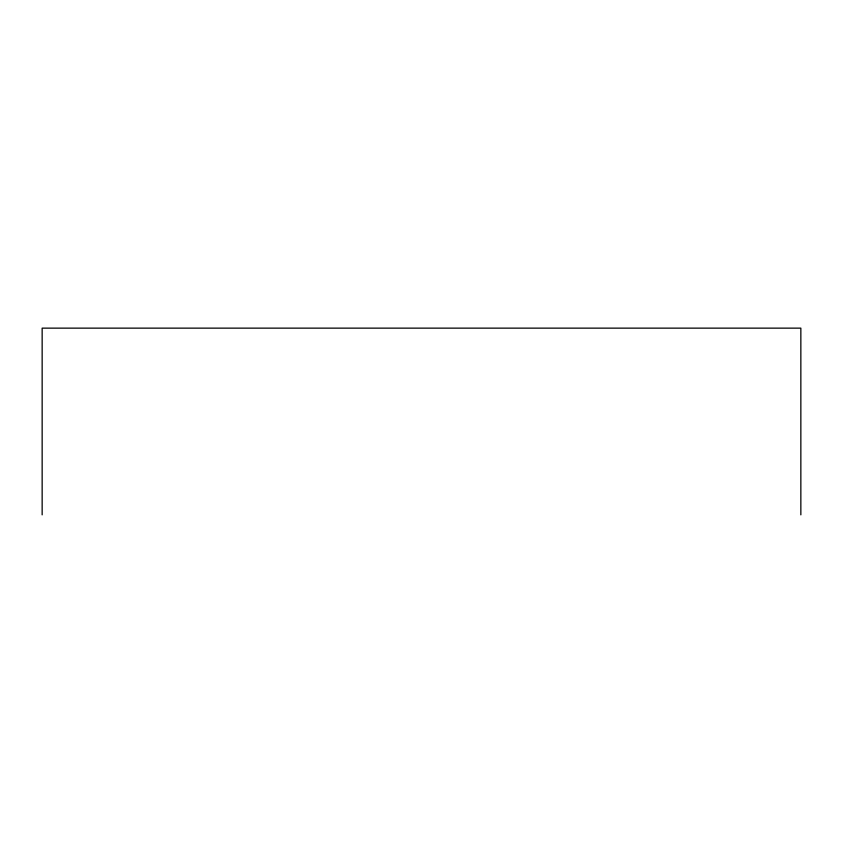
<?xml version="1.0" encoding="UTF-8"?>
<svg xmlns="http://www.w3.org/2000/svg" width="843" height="843" viewBox="0 0 843 843"><rect width="100%" height="100%" fill="white"/><g stroke="black" fill="none" stroke-linecap="round" stroke-linejoin="round"><path stroke-width="1.26" d="M800.85 514.862L800.85 328.138L42.15 328.138L42.15 514.862"/></g></svg>
